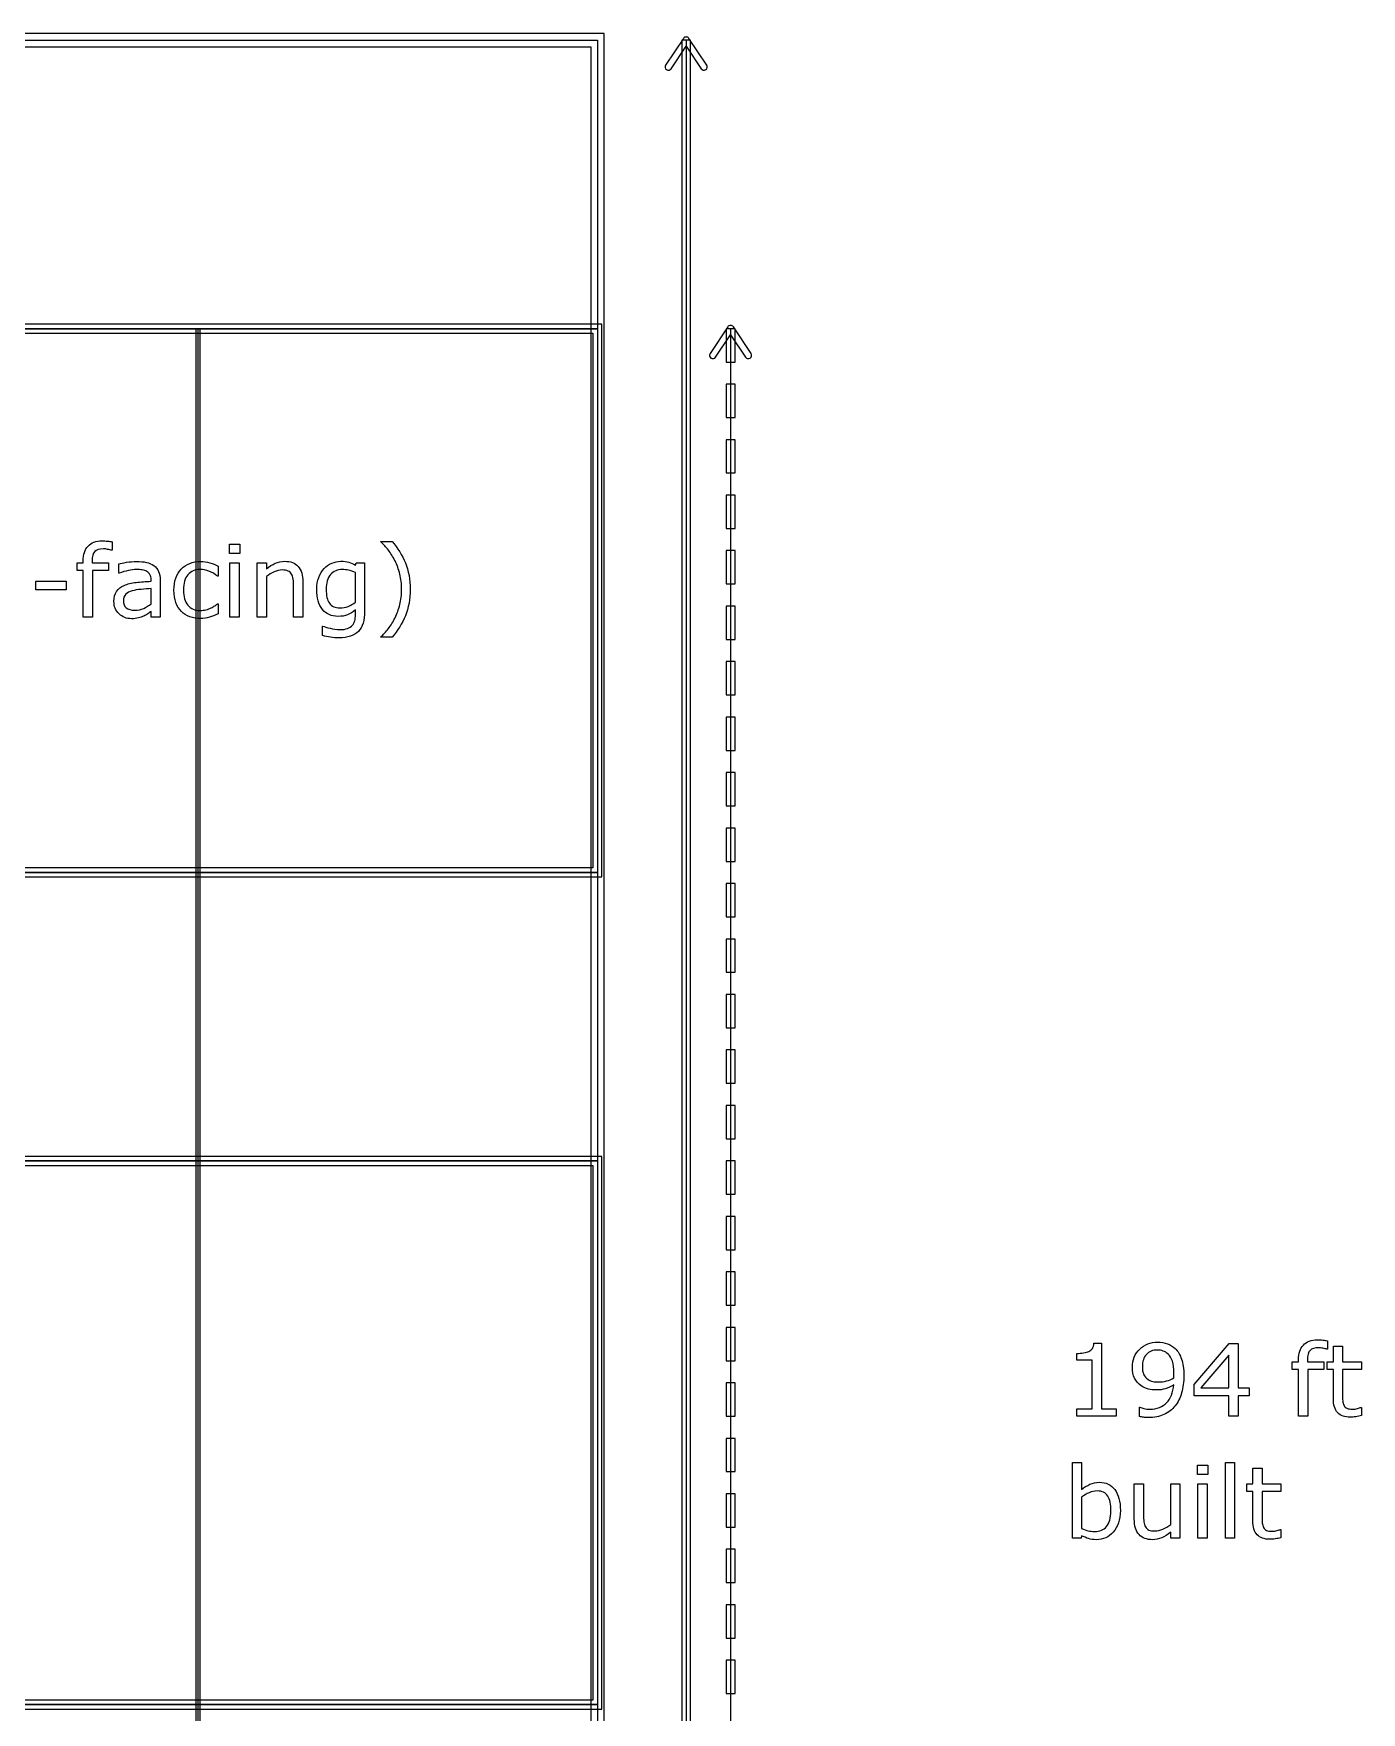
# Model space of a CAD drawing. Extents: x -13 to 750, y 12 to 2314.
# Drawn here: x 217.2 to 336.9, y 1012.2 to 1163.5 of the extents above; entities that cross this region are included whole.
import ezdxf

# ---------------------------------------------------------------- set-up
doc = ezdxf.new("R2010")
doc.units = 0
doc.layers.get('0').update_dxf_attribs({"linetype": 'CONTINUOUS'})

msp = doc.modelspace()

# ---------------------------------------------------------------- linework, layer by layer
at = {"color": 7}
for points in [[(43.400391, 1163.4896), (43.400391, 711.2904), (268.59961, 711.2904), (268.59961, 1163.4896)], [(44, 1162.89), (268, 1162.89), (268, 1136.89), (44, 1136.89)], [(44.599609, 1162.2904), (267.40039, 1162.2904), (267.40039, 712.4896), (44.599609, 712.4896)], [(275.59961, 1162.89), (275.59961, 740.89), (276.40039, 740.89), (276.40039, 1162.89)], [(275.75, 1163.056), (275.75, 1163.056)], [(43.599609, 1137.2904), (43.599609, 1087.4896), (268.40039, 1087.4896), (268.40039, 1137.2904)], [(44, 1136.89), (268, 1136.89), (268, 1087.89), (44, 1087.89)], [(44.400391, 1136.4896), (267.59961, 1136.4896), (267.59961, 1088.2904), (44.400391, 1088.2904)], [(231.80078, 1136.89), (231.80078, 937.89), (232.19922, 937.89), (232.19922, 1136.89)], [(279.59961, 1136.89), (279.59961, 1133.89), (280.40039, 1133.89), (280.40039, 1136.89)], [(279.75, 1137.056), (279.75, 1137.056)], [(279.59961, 1131.89), (279.59961, 1128.89), (280.40039, 1128.89), (280.40039, 1131.89)], [(279.59961, 1126.89), (279.59961, 1123.89), (280.40039, 1123.89), (280.40039, 1126.89)], [(279.59961, 1121.89), (279.59961, 1118.89), (280.40039, 1118.89), (280.40039, 1121.89)], [(235.76514, 1116.6205), (234.8335, 1116.6205), (234.8335, 1117.4774), (235.76514, 1117.4774)], [(279.59961, 1116.89), (279.59961, 1113.89), (280.40039, 1113.89), (280.40039, 1116.89)], [(235.7124, 1110.89), (234.88623, 1110.89), (234.88623, 1115.7987), (235.7124, 1115.7987)], [(220.13379, 1113.3553), (217.3916, 1113.3553), (217.3916, 1114.1507), (220.13379, 1114.1507)], [(246.19775, 1112.2392), (246.19775, 1112.2392)], [(279.59961, 1111.89), (279.59961, 1108.89), (280.40039, 1108.89), (280.40039, 1111.89)], [(279.59961, 1106.89), (279.59961, 1103.89), (280.40039, 1103.89), (280.40039, 1106.89)], [(279.59961, 1101.89), (279.59961, 1098.89), (280.40039, 1098.89), (280.40039, 1101.89)], [(279.59961, 1096.89), (279.59961, 1093.89), (280.40039, 1093.89), (280.40039, 1096.89)], [(279.59961, 1091.89), (279.59961, 1088.89), (280.40039, 1088.89), (280.40039, 1091.89)], [(44, 1087.89), (268, 1087.89), (268, 1061.89), (44, 1061.89)], [(279.59961, 1086.89), (279.59961, 1083.89), (280.40039, 1083.89), (280.40039, 1086.89)], [(279.59961, 1081.89), (279.59961, 1078.89), (280.40039, 1078.89), (280.40039, 1081.89)], [(279.59961, 1076.89), (279.59961, 1073.89), (280.40039, 1073.89), (280.40039, 1076.89)], [(279.59961, 1071.89), (279.59961, 1068.89), (280.40039, 1068.89), (280.40039, 1071.89)], [(279.59961, 1066.89), (279.59961, 1063.89), (280.40039, 1063.89), (280.40039, 1066.89)], [(43.599609, 1062.2904), (43.599609, 1012.4896), (268.40039, 1012.4896), (268.40039, 1062.2904)], [(44, 1061.89), (268, 1061.89), (268, 1012.89), (44, 1012.89)], [(44.400391, 1061.4896), (267.59961, 1061.4896), (267.59961, 1013.2904), (44.400391, 1013.2904)], [(279.59961, 1061.89), (279.59961, 1058.89), (280.40039, 1058.89), (280.40039, 1061.89)], [(279.59961, 1056.89), (279.59961, 1053.89), (280.40039, 1053.89), (280.40039, 1056.89)], [(279.59961, 1051.89), (279.59961, 1048.89), (280.40039, 1048.89), (280.40039, 1051.89)], [(279.59961, 1046.89), (279.59961, 1043.89), (280.40039, 1043.89), (280.40039, 1046.89)], [(326.72998, 1040.7313), (325.75879, 1040.7313), (325.75879, 1038.89), (324.91504, 1038.89), (324.91504, 1040.7313), (321.78174, 1040.7313), (321.78174, 1041.7421), (324.9502, 1045.4335), (325.75879, 1045.4335), (325.75879, 1041.4344), (326.72998, 1041.4344)], [(324.91504, 1041.4344), (324.91504, 1044.3876), (322.37939, 1041.4344)], [(320.85006, 1042.555), (320.85006, 1042.555)], [(279.59961, 1041.89), (279.59961, 1038.89), (280.40039, 1038.89), (280.40039, 1041.89)], [(279.59961, 1036.89), (279.59961, 1033.89), (280.40039, 1033.89), (280.40039, 1036.89)], [(323.00342, 1033.6205), (322.07178, 1033.6205), (322.07178, 1034.4774), (323.00342, 1034.4774)], [(325.42045, 1027.89), (324.59428, 1027.89), (324.59428, 1034.7279), (325.42045, 1034.7279)], [(279.59961, 1031.89), (279.59961, 1028.89), (280.40039, 1028.89), (280.40039, 1031.89)], [(322.95072, 1027.89), (322.12455, 1027.89), (322.12455, 1032.7987), (322.95072, 1032.7987)], [(315.13284, 1030.3817), (315.13284, 1030.3817)], [(279.59961, 1026.89), (279.59961, 1023.89), (280.40039, 1023.89), (280.40039, 1026.89)], [(279.59961, 1021.89), (279.59961, 1018.89), (280.40039, 1018.89), (280.40039, 1021.89)], [(279.59961, 1016.89), (279.59961, 1013.89), (280.40039, 1013.89), (280.40039, 1016.89)], [(44, 1012.89), (268, 1012.89), (268, 986.89), (44, 986.89)]]:
    msp.add_lwpolyline(points, close=True, dxfattribs=at)
for points in [[(275.75, 1163.056), (274.15039, 1160.6556)], [(274.65041, 1160.3236), (276, 1162.349), (277.34961, 1160.3236)], [(276, 1162.89), (276, 740.89)], [(277.84962, 1160.6556), (276.25, 1163.056)], [(232, 1136.89), (232, 937.89)], [(279.75, 1137.056), (278.15039, 1134.6556)], [(278.65041, 1134.3236), (280, 1136.349), (281.34961, 1134.3236)], [(280, 1136.89), (280, 937.89)], [(281.84962, 1134.6556), (280.25, 1137.056)], [(224.26025, 1116.9281), (224.21635, 1116.9281)], [(224.26029, 1117.6838), (224.26025, 1116.9281)], [(248.48291, 1117.684), (248.48291, 1117.728), (249.48926, 1117.728)], [(222.46293, 1115.9657), (222.46293, 1115.7987), (223.95268, 1115.7987), (223.95268, 1115.1044), (222.4893, 1115.1044), (222.4893, 1110.89), (221.66313, 1110.89), (221.66313, 1115.1044), (221.10502, 1115.1044), (221.10502, 1115.7987), (221.66313, 1115.7987), (221.66313, 1115.9613)], [(224.90625, 1114.8539), (224.86235, 1114.8539), (224.86235, 1115.6932)], [(233.81836, 1115.5043), (233.81836, 1114.5858), (233.77436, 1114.5858)], [(238.17329, 1114.5547), (238.17329, 1110.89), (237.34712, 1110.89), (237.34712, 1115.7987), (238.17329, 1115.7987), (238.17329, 1115.2538)], [(246.19779, 1115.5876), (246.25049, 1115.7985), (247.02393, 1115.7985), (247.02393, 1111.4481)], [(227.77588, 1114.1335), (227.77588, 1114.2609)], [(228.59771, 1114.2208), (228.59766, 1110.89)], [(241.45166, 1110.89), (240.62549, 1110.89), (240.62549, 1113.6849)], [(241.45161, 1114.076), (241.45166, 1110.89)], [(246.19775, 1112.2391), (246.19775, 1114.9154)], [(227.77588, 1112.0985), (227.77588, 1113.4652)], [(227.77588, 1112.0984), (227.77588, 1112.0985)], [(233.77436, 1112.1073), (233.81836, 1112.1073), (233.81836, 1111.1976)], [(251.12842, 1113.4038), (251.12842, 1113.4037)], [(228.59766, 1110.89), (227.77588, 1110.89), (227.77588, 1111.4129)], [(246.19779, 1111.1096), (246.19779, 1111.5579)], [(243.21826, 1109.242), (243.21826, 1110.0857), (243.26226, 1110.0857)], [(249.48926, 1109.0795), (248.48291, 1109.0795), (248.48291, 1109.1235)], [(333.78324, 1045.6838), (333.7832, 1044.9281)], [(314.76367, 1038.89), (311.22168, 1038.89), (311.22168, 1039.558), (312.58398, 1039.558), (312.58398, 1043.9437), (311.22168, 1043.9437), (311.22168, 1044.5414)], [(312.74658, 1045.4555), (313.42773, 1045.4555), (313.42773, 1039.5581), (314.76367, 1039.5581), (314.76367, 1038.89)], [(333.7832, 1044.9281), (333.7393, 1044.9281)], [(334.32373, 1040.4936), (334.32373, 1043.104), (333.76562, 1043.104), (333.76562, 1043.7983), (334.32373, 1043.7983), (334.32373, 1045.2089), (335.1499, 1045.2089), (335.1499, 1043.7983), (336.85498, 1043.7983), (336.85498, 1043.104), (335.1499, 1043.104), (335.1499, 1040.8671)], [(319.96282, 1042.7437), (319.9624, 1042.744)], [(331.98588, 1043.9657), (331.98588, 1043.7987), (333.47563, 1043.7987), (333.47563, 1043.1044), (332.01225, 1043.1044), (332.01225, 1038.89), (331.18608, 1038.89), (331.18608, 1043.1044), (330.62797, 1043.1044), (330.62797, 1043.7987), (331.18608, 1043.7987), (331.18608, 1043.9613)], [(316.85547, 1038.8636), (316.85547, 1039.703), (316.89937, 1039.703)], [(336.81106, 1039.6762), (336.85496, 1039.6762), (336.85498, 1038.9339)], [(311.63916, 1028.1185), (311.58646, 1027.89), (310.81302, 1027.89), (310.81302, 1034.7279), (311.63919, 1034.7279), (311.63919, 1032.2845)], [(327.07279, 1029.4937), (327.07279, 1032.1041), (326.51469, 1032.1041), (326.51469, 1032.7984), (327.07279, 1032.7984), (327.07279, 1034.209), (327.89897, 1034.209), (327.89897, 1032.7984), (329.60404, 1032.7984), (329.60404, 1032.1041), (327.89897, 1032.1041), (327.89897, 1029.8672)], [(316.38525, 1029.6127), (316.38525, 1032.7987), (317.21143, 1032.7987), (317.21143, 1030.0038)], [(319.66352, 1029.1336), (319.66352, 1032.7986), (320.4897, 1032.7986), (320.48975, 1027.89)], [(311.63916, 1031.5902), (311.63916, 1028.7777)], [(314.28027, 1030.3593), (314.28027, 1030.3597)], [(320.48975, 1027.89), (319.66357, 1027.89), (319.66357, 1028.4349)], [(329.56013, 1028.6763), (329.60403, 1028.6763), (329.60404, 1027.934)]]:
    msp.add_lwpolyline(points, dxfattribs=at)
for points in [[(276, 1163.190144), (275.899454, 1163.190144), (275.805592, 1163.13978), (275.75, 1163.056)], [(276.25, 1163.056), (276.194408, 1163.13978), (276.100546, 1163.190144), (276, 1163.190144)], [(274.15039, 1160.6556), (274.106339, 1160.589303), (274.090441, 1160.508218), (274.106196, 1160.430195)], [(277.893814, 1160.430195), (277.909569, 1160.508218), (277.893671, 1160.589303), (277.84962, 1160.6556)], [(274.106196, 1160.430195), (274.12195, 1160.352173), (274.168066, 1160.28361), (274.23439, 1160.2396)], [(274.23439, 1160.2396), (274.300688, 1160.195543), (274.381778, 1160.179641), (274.459806, 1160.195396)], [(274.459806, 1160.195396), (274.537833, 1160.211151), (274.6064, 1160.25727), (274.65041, 1160.3236)], [(277.34961, 1160.3236), (277.39362, 1160.257273), (277.462185, 1160.211155), (277.54021, 1160.195401)], [(277.54021, 1160.195401), (277.618235, 1160.179646), (277.699322, 1160.195546), (277.76562, 1160.2396)], [(277.76562, 1160.2396), (277.831944, 1160.28361), (277.87806, 1160.352173), (277.893814, 1160.430195)], [(280, 1137.190144), (279.899454, 1137.190144), (279.805592, 1137.13978), (279.75, 1137.056)], [(280.25, 1137.056), (280.194408, 1137.13978), (280.100546, 1137.190144), (280, 1137.190144)], [(278.15039, 1134.6556), (278.106339, 1134.589303), (278.090441, 1134.508218), (278.106196, 1134.430195)], [(278.106196, 1134.430195), (278.12195, 1134.352173), (278.168066, 1134.28361), (278.23439, 1134.2396)], [(278.23439, 1134.2396), (278.300688, 1134.195543), (278.381778, 1134.179641), (278.459806, 1134.195396)], [(278.459806, 1134.195396), (278.537833, 1134.211151), (278.6064, 1134.25727), (278.65041, 1134.3236)], [(281.34961, 1134.3236), (281.39362, 1134.257273), (281.462185, 1134.211155), (281.54021, 1134.195401)], [(281.54021, 1134.195401), (281.618235, 1134.179646), (281.699322, 1134.195546), (281.76562, 1134.2396)], [(281.76562, 1134.2396), (281.831944, 1134.28361), (281.87806, 1134.352173), (281.893814, 1134.430195)], [(281.893814, 1134.430195), (281.909569, 1134.508218), (281.893671, 1134.589303), (281.84962, 1134.6556)], [(221.66313, 1115.9613), (221.66313, 1116.5443), (221.808147, 1116.991067), (222.09818, 1117.3016)], [(222.09818, 1117.3016), (222.38822, 1117.615067), (222.807167, 1117.7718), (223.35502, 1117.7718)], [(222.70024, 1116.8138), (222.542033, 1116.658533), (222.46293, 1116.375833), (222.46293, 1115.9657)], [(223.47367, 1117.0511), (223.119177, 1117.0511), (222.861367, 1116.972), (222.70024, 1116.8138)], [(223.35502, 1117.7718), (223.539593, 1117.7718), (223.70512, 1117.763133), (223.8516, 1117.7458)], [(223.86039, 1117.0071), (223.713903, 1117.036433), (223.584997, 1117.0511), (223.47367, 1117.0511)], [(223.8516, 1117.7458), (224.001013, 1117.728467), (224.137243, 1117.7078), (224.26029, 1117.6838)], [(224.21635, 1116.9281), (224.12553, 1116.954767), (224.006877, 1116.9811), (223.86039, 1117.0071)], [(249.15967, 1116.9414), (248.945803, 1117.2226), (248.720217, 1117.470133), (248.48291, 1117.684)], [(249.76172, 1115.9658), (249.577147, 1116.337867), (249.376463, 1116.663067), (249.15967, 1116.9414)], [(249.48926, 1117.728), (250.007813, 1117.133267), (250.410643, 1116.484333), (250.69775, 1115.7812)], [(224.86235, 1115.6932), (225.023483, 1115.7372), (225.256397, 1115.785533), (225.56109, 1115.8382)], [(225.73242, 1115.1), (225.46582, 1115.044667), (225.19043, 1114.962633), (224.90625, 1114.8539)], [(225.56109, 1115.8382), (225.865777, 1115.890867), (226.166067, 1115.9172), (226.46196, 1115.9172)], [(226.45752, 1115.188), (226.24072, 1115.188), (225.99902, 1115.158667), (225.73242, 1115.1)], [(226.97168, 1115.153), (226.80762, 1115.176333), (226.636233, 1115.188), (226.45752, 1115.188)], [(226.46196, 1115.9172), (226.807667, 1115.9172), (227.10796, 1115.887867), (227.36284, 1115.8292)], [(227.39355, 1115.0168), (227.276363, 1115.084133), (227.13574, 1115.129533), (226.97168, 1115.153)], [(227.36284, 1115.8292), (227.620653, 1115.773867), (227.84331, 1115.677167), (228.03081, 1115.5391)], [(228.03081, 1115.5391), (228.215383, 1115.404367), (228.35601, 1115.230067), (228.45269, 1115.0162)], [(229.83691, 1113.3378), (229.83691, 1114.140533), (230.056637, 1114.7704), (230.49609, 1115.2274)], [(230.49609, 1115.2274), (230.938477, 1115.6844), (231.521487, 1115.9129), (232.24512, 1115.9129)], [(232.20991, 1115.1966), (231.741163, 1115.1966), (231.370557, 1115.0384), (231.09809, 1114.722)], [(232.99214, 1115.0384), (232.72554, 1115.143867), (232.464797, 1115.1966), (232.20991, 1115.1966)], [(232.24512, 1115.9129), (232.526367, 1115.9129), (232.801757, 1115.873367), (233.07129, 1115.7943)], [(233.07129, 1115.7943), (233.34375, 1115.715167), (233.592773, 1115.6185), (233.81836, 1115.5043)], [(238.17329, 1115.2538), (238.431103, 1115.467667), (238.697703, 1115.634633), (238.97309, 1115.7547)], [(239.58833, 1115.148), (239.362743, 1115.148), (239.126903, 1115.092333), (238.88081, 1114.981)], [(238.97309, 1115.7547), (239.248483, 1115.874833), (239.5312, 1115.9349), (239.82124, 1115.9349)], [(240.12446, 1115.056), (239.986767, 1115.117333), (239.808057, 1115.148), (239.58833, 1115.148)], [(239.82124, 1115.9349), (240.351513, 1115.9349), (240.75581, 1115.775233), (241.03413, 1115.4559)], [(241.03413, 1115.4559), (241.31245, 1115.136567), (241.45161, 1114.6766), (241.45161, 1114.076)], [(242.87992, 1114.4802), (243.00004, 1114.787867), (243.16264, 1115.053), (243.36772, 1115.2756)], [(243.36772, 1115.2756), (243.558147, 1115.483667), (243.78959, 1115.6448), (244.06205, 1115.759)], [(245.02002, 1115.1923), (244.56592, 1115.1923), (244.208497, 1115.039967), (243.94775, 1114.7353)], [(244.06205, 1115.759), (244.33451, 1115.8762), (244.605507, 1115.9348), (244.87504, 1115.9348)], [(244.87504, 1115.9348), (245.15922, 1115.9348), (245.396523, 1115.905467), (245.58695, 1115.8468)], [(245.58252, 1115.1263), (245.39502, 1115.1703), (245.20752, 1115.1923), (245.02002, 1115.1923)], [(246.19775, 1114.9154), (245.978023, 1115.015), (245.772947, 1115.0853), (245.58252, 1115.1263)], [(245.58695, 1115.8468), (245.78031, 1115.7908), (245.983923, 1115.7044), (246.19779, 1115.5876)], [(250.19238, 1114.7749), (250.083987, 1115.2085), (249.940433, 1115.605467), (249.76172, 1115.9658)], [(250.69775, 1115.7812), (250.984863, 1115.078067), (251.12842, 1114.2856), (251.12842, 1113.4038)], [(224.66455, 1113.215), (224.825683, 1113.446467), (225.0542, 1113.6281), (225.3501, 1113.7599)], [(225.3501, 1113.7599), (225.648927, 1113.891767), (226.007813, 1113.981133), (226.42676, 1114.028)], [(226.42676, 1114.028), (226.845707, 1114.074667), (227.295413, 1114.109833), (227.77588, 1114.1335)], [(227.6748, 1114.7267), (227.610333, 1114.849767), (227.516583, 1114.946467), (227.39355, 1115.0168)], [(227.77588, 1114.2609), (227.77588, 1114.448433), (227.742187, 1114.6037), (227.6748, 1114.7267)], [(228.45269, 1115.0162), (228.54937, 1114.802333), (228.59771, 1114.5372), (228.59771, 1114.2208)], [(231.09809, 1114.722), (230.828563, 1114.408533), (230.6938, 1113.947133), (230.6938, 1113.3378)], [(233.77436, 1114.5858), (233.522407, 1114.782067), (233.261667, 1114.932933), (232.99214, 1115.0384)], [(238.88081, 1114.981), (238.634717, 1114.869667), (238.398877, 1114.727567), (238.17329, 1114.5547)], [(240.44087, 1114.7836), (240.367623, 1114.9066), (240.262153, 1114.9974), (240.12446, 1115.056)], [(240.58589, 1114.3177), (240.559557, 1114.516967), (240.511217, 1114.672267), (240.44087, 1114.7836)], [(240.62549, 1113.6849), (240.62549, 1113.9105), (240.61229, 1114.121433), (240.58589, 1114.3177)], [(242.70414, 1113.3904), (242.70414, 1113.812267), (242.762733, 1114.175533), (242.87992, 1114.4802)], [(243.94775, 1114.7353), (243.68701, 1114.430633), (243.55664, 1113.988267), (243.55664, 1113.4082)], [(250.35498, 1113.4038), (250.35498, 1113.884267), (250.30078, 1114.3413), (250.19238, 1114.7749)], [(224.42725, 1112.3141), (224.42725, 1112.686167), (224.50635, 1112.986467), (224.66455, 1113.215)], [(224.88867, 1111.1935), (224.581057, 1111.4865), (224.42725, 1111.860033), (224.42725, 1112.3141)], [(225.49951, 1112.9553), (225.35303, 1112.8147), (225.27979, 1112.6199), (225.27979, 1112.3709)], [(225.27979, 1112.3709), (225.27979, 1112.089633), (225.36475, 1111.8772), (225.53467, 1111.7336)], [(226.0752, 1113.2717), (225.837893, 1113.204367), (225.645997, 1113.0989), (225.49951, 1112.9553)], [(226.88379, 1113.3992), (226.543943, 1113.369867), (226.274413, 1113.327367), (226.0752, 1113.2717)], [(227.77588, 1113.4652), (227.523927, 1113.450533), (227.226563, 1113.428533), (226.88379, 1113.3992)], [(227.10791, 1111.6897), (227.348143, 1111.803967), (227.5708, 1111.9402), (227.77588, 1112.0984)], [(230.0127, 1112.2084), (229.895507, 1112.530667), (229.83691, 1112.907133), (229.83691, 1113.3378)], [(230.50928, 1111.4086), (230.295413, 1111.619533), (230.129887, 1111.886133), (230.0127, 1112.2084)], [(230.6938, 1113.3378), (230.6938, 1112.746), (230.825637, 1112.290433), (231.08931, 1111.9711)], [(233.52388, 1111.9271), (233.629347, 1111.997433), (233.71284, 1112.0575), (233.77436, 1112.1073)], [(243.2183, 1111.5974), (242.875527, 1112.0222), (242.70414, 1112.619867), (242.70414, 1113.3904)], [(243.55664, 1113.4082), (243.55664, 1112.8574), (243.65332, 1112.4399), (243.84668, 1112.1557)], [(243.84668, 1112.1557), (244.04004, 1111.871567), (244.36084, 1111.7295), (244.80908, 1111.7295)], [(245.52979, 1111.8657), (245.77295, 1111.959433), (245.995603, 1112.083933), (246.19775, 1112.2392)], [(250.19238, 1112.0283), (250.30078, 1112.4443), (250.35498, 1112.9028), (250.35498, 1113.4038)], [(251.12842, 1113.4037), (251.12842, 1112.521833), (250.984863, 1111.729333), (250.69775, 1111.0262)], [(226.01367, 1110.7541), (225.57129, 1110.7541), (225.19629, 1110.900567), (224.88867, 1111.1935)], [(225.53467, 1111.7336), (225.70459, 1111.593), (225.963867, 1111.5227), (226.3125, 1111.5227)], [(226.64209, 1110.8241), (226.463377, 1110.777433), (226.253903, 1110.7541), (226.01367, 1110.7541)], [(226.3125, 1111.5227), (226.60254, 1111.5227), (226.867677, 1111.578367), (227.10791, 1111.6897)], [(227.1167, 1110.9911), (226.979007, 1110.9237), (226.820803, 1110.868033), (226.64209, 1110.8241)], [(227.47705, 1111.202), (227.354003, 1111.114133), (227.233887, 1111.043833), (227.1167, 1110.9911)], [(227.77588, 1111.4129), (227.70264, 1111.3629), (227.60303, 1111.2926), (227.47705, 1111.202)], [(231.26953, 1110.9339), (230.97363, 1111.039367), (230.720213, 1111.1976), (230.50928, 1111.4086)], [(231.08931, 1111.9711), (231.35591, 1111.654633), (231.729443, 1111.4964), (232.20991, 1111.4964)], [(232.24512, 1110.7801), (231.890627, 1110.7801), (231.56543, 1110.831367), (231.26953, 1110.9339)], [(232.20991, 1111.4964), (232.376903, 1111.4964), (232.546827, 1111.5184), (232.71968, 1111.5624)], [(233.03174, 1110.89), (232.785647, 1110.816733), (232.52344, 1110.7801), (232.24512, 1110.7801)], [(232.71968, 1111.5624), (232.892527, 1111.6064), (233.0478, 1111.6635), (233.1855, 1111.7337)], [(233.81836, 1111.1976), (233.542967, 1111.0658), (233.28076, 1110.963267), (233.03174, 1110.89)], [(233.1855, 1111.7337), (233.305613, 1111.795033), (233.418407, 1111.8595), (233.52388, 1111.9271)], [(244.61576, 1110.9646), (244.029827, 1110.9646), (243.564007, 1111.175533), (243.2183, 1111.5974)], [(245.48149, 1111.1096), (245.255903, 1111.012933), (244.967327, 1110.9646), (244.61576, 1110.9646)], [(244.80908, 1111.7295), (245.049313, 1111.7295), (245.28955, 1111.7749), (245.52979, 1111.8657)], [(246.19779, 1111.5579), (245.94877, 1111.358633), (245.710003, 1111.2092), (245.48149, 1111.1096)], [(245.91216, 1110.156), (246.0147, 1110.270267), (246.087943, 1110.407967), (246.13189, 1110.5691)], [(246.13189, 1110.5691), (246.175823, 1110.730233), (246.19779, 1110.9104), (246.19779, 1111.1096)], [(247.02393, 1111.4481), (247.02393, 1110.6161), (246.834963, 1110.005267), (246.45703, 1109.6156)], [(249.15967, 1109.8662), (249.388183, 1110.1562), (249.588867, 1110.4814), (249.76172, 1110.8418)], [(250.69775, 1111.0262), (250.410643, 1110.323067), (250.007813, 1109.674167), (249.48926, 1109.0795)], [(249.76172, 1110.8418), (249.94336, 1111.2168), (250.086913, 1111.6123), (250.19238, 1112.0283)], [(243.94775, 1109.0881), (243.701657, 1109.123433), (243.458493, 1109.174733), (243.21826, 1109.242)], [(243.26226, 1110.0857), (243.397027, 1110.033033), (243.610893, 1109.968567), (243.90386, 1109.8923)], [(243.90386, 1109.8923), (244.196827, 1109.813233), (244.489793, 1109.7737), (244.78276, 1109.7737)], [(244.7124, 1109.0311), (244.45166, 1109.0311), (244.196777, 1109.0501), (243.94775, 1109.0881)], [(246.45703, 1109.6156), (246.079103, 1109.225933), (245.49756, 1109.0311), (244.7124, 1109.0311)], [(244.78276, 1109.7737), (245.064013, 1109.7737), (245.296927, 1109.8074), (245.4815, 1109.8748)], [(245.4815, 1109.8748), (245.666067, 1109.942133), (245.80962, 1110.035867), (245.91216, 1110.156)], [(248.48291, 1109.1235), (248.708497, 1109.325633), (248.934083, 1109.5732), (249.15967, 1109.8662)], [(316.8774, 1044.9369), (317.316853, 1045.355833), (317.852987, 1045.5653), (318.4858, 1045.5653)], [(318.4858, 1045.5653), (318.802207, 1045.5653), (319.095177, 1045.5155), (319.36471, 1045.4159)], [(331.62113, 1045.3016), (331.91117, 1045.615067), (332.330117, 1045.7718), (332.87797, 1045.7718)], [(332.87797, 1045.7718), (333.062543, 1045.7718), (333.22807, 1045.763133), (333.37455, 1045.7458)], [(333.37455, 1045.7458), (333.523963, 1045.728467), (333.660193, 1045.7078), (333.78324, 1045.6838)], [(311.22168, 1044.5414), (311.406253, 1044.5414), (311.604007, 1044.556067), (311.81494, 1044.5854)], [(311.81494, 1044.5854), (312.02588, 1044.6174), (312.18555, 1044.6628), (312.29395, 1044.7216)], [(312.29395, 1044.7216), (312.42871, 1044.794867), (312.534177, 1044.887167), (312.61035, 1044.9985)], [(312.61035, 1044.9985), (312.68945, 1045.112767), (312.73486, 1045.2651), (312.74658, 1045.4555)], [(316.21822, 1043.3065), (316.21822, 1043.9745), (316.437947, 1044.517967), (316.8774, 1044.9369)], [(317.4751, 1044.4536), (317.231933, 1044.189933), (317.11035, 1043.819333), (317.11035, 1043.3418)], [(318.47705, 1044.8491), (318.055177, 1044.8491), (317.721193, 1044.717267), (317.4751, 1044.4536)], [(318.99121, 1044.7611), (318.83301, 1044.819767), (318.661623, 1044.8491), (318.47705, 1044.8491)], [(319.43506, 1044.4798), (319.297367, 1044.611667), (319.149417, 1044.705433), (318.99121, 1044.7611)], [(319.36471, 1045.4159), (319.634237, 1045.319233), (319.870077, 1045.172733), (320.07223, 1044.9764)], [(319.82178, 1043.8382), (319.728027, 1044.1136), (319.59912, 1044.327467), (319.43506, 1044.4798)], [(320.07223, 1044.9764), (320.32125, 1044.733267), (320.513143, 1044.4198), (320.64791, 1044.036)], [(320.64791, 1044.036), (320.782677, 1043.655133), (320.85006, 1043.161467), (320.85006, 1042.555)], [(331.18608, 1043.9613), (331.18608, 1044.5443), (331.331097, 1044.991067), (331.62113, 1045.3016)], [(332.22318, 1044.8138), (332.06498, 1044.658533), (331.98588, 1044.375833), (331.98588, 1043.9657)], [(332.99662, 1045.0511), (332.642127, 1045.0511), (332.384313, 1044.972), (332.22318, 1044.8138)], [(333.38334, 1045.0071), (333.236853, 1045.036433), (333.107947, 1045.0511), (332.99662, 1045.0511)], [(333.7393, 1044.9281), (333.64848, 1044.954767), (333.529827, 1044.9811), (333.38334, 1045.0071)], [(316.41158, 1042.3177), (316.282673, 1042.5931), (316.21822, 1042.9227), (316.21822, 1043.3065)], [(317.11035, 1043.3418), (317.11035, 1043.063467), (317.1499, 1042.8364), (317.229, 1042.6606)], [(317.229, 1042.6606), (317.308107, 1042.4848), (317.44141, 1042.331), (317.62891, 1042.1992)], [(319.9624, 1042.744), (319.9624, 1043.198133), (319.915527, 1043.562867), (319.82178, 1043.8382)], [(319.94482, 1042.3306), (319.947487, 1042.391933), (319.950487, 1042.452), (319.95382, 1042.5108)], [(319.95382, 1042.5108), (319.95982, 1042.572133), (319.96282, 1042.649767), (319.96282, 1042.7437)], [(320.8501, 1042.555), (320.8501, 1041.983733), (320.78418, 1041.4652), (320.65234, 1040.9994)], [(316.99605, 1041.6366), (316.738237, 1041.815267), (316.543413, 1042.0423), (316.41158, 1042.3177)], [(317.65084, 1041.329), (317.43404, 1041.381667), (317.215777, 1041.4842), (316.99605, 1041.6366)], [(317.62891, 1042.1992), (317.760743, 1042.1084), (317.90576, 1042.046867), (318.06396, 1042.0146)], [(318.38473, 1041.25), (318.115197, 1041.25), (317.870567, 1041.276333), (317.65084, 1041.329)], [(318.06396, 1042.0146), (318.222167, 1041.985267), (318.39795, 1041.9706), (318.59131, 1041.9706)], [(319.17135, 1041.3554), (318.931117, 1041.285133), (318.66891, 1041.25), (318.38473, 1041.25)], [(318.59131, 1041.9706), (318.819823, 1041.9706), (319.051267, 1042.001267), (319.28564, 1042.0626)], [(319.94039, 1041.707), (319.66793, 1041.542933), (319.411583, 1041.425733), (319.17135, 1041.3554)], [(319.28564, 1042.0626), (319.52002, 1042.123933), (319.739747, 1042.213267), (319.94482, 1042.3306)], [(319.29879, 1040.0986), (319.66793, 1040.488267), (319.881797, 1041.0244), (319.94039, 1041.707)], [(320.65234, 1040.9994), (320.523433, 1040.533533), (320.327147, 1040.136567), (320.06348, 1039.8085)], [(316.89937, 1039.703), (316.984337, 1039.659), (317.104457, 1039.6165), (317.25973, 1039.5755)], [(317.25973, 1039.5755), (317.415003, 1039.5375), (317.587853, 1039.5185), (317.77828, 1039.5185)], [(317.77828, 1039.5185), (318.42574, 1039.5185), (318.932577, 1039.711867), (319.29879, 1040.0986)], [(320.06348, 1039.8085), (319.796873, 1039.4745), (319.462887, 1039.216667), (319.06152, 1039.035)], [(334.71484, 1039.1972), (334.4541, 1039.466733), (334.32373, 1039.898867), (334.32373, 1040.4936)], [(335.1499, 1040.8671), (335.1499, 1040.6093), (335.155767, 1040.407167), (335.1675, 1040.2607)], [(335.1675, 1040.2607), (335.179233, 1040.117167), (335.22025, 1039.9824), (335.29055, 1039.8564)], [(335.29055, 1039.8564), (335.355017, 1039.7392), (335.442907, 1039.652767), (335.55422, 1039.5971)], [(335.55422, 1039.5971), (335.66848, 1039.544433), (335.84133, 1039.5181), (336.07277, 1039.5181)], [(336.07277, 1039.5181), (336.207537, 1039.5181), (336.348163, 1039.5371), (336.49465, 1039.5751)], [(336.49465, 1039.5751), (336.641137, 1039.616433), (336.746607, 1039.650133), (336.81106, 1039.6762)], [(317.21582, 1038.7886), (317.081053, 1038.803267), (316.960937, 1038.828267), (316.85547, 1038.8636)], [(317.64648, 1038.7626), (317.49414, 1038.7626), (317.350587, 1038.771267), (317.21582, 1038.7886)], [(319.06152, 1039.035), (318.660153, 1038.8534), (318.188473, 1038.7626), (317.64648, 1038.7626)], [(335.85742, 1038.7929), (335.356447, 1038.7929), (334.975587, 1038.927667), (334.71484, 1039.1972)], [(336.34521, 1038.8329), (336.16357, 1038.806233), (336.000973, 1038.7929), (335.85742, 1038.7929)], [(336.85498, 1038.9339), (336.699707, 1038.893233), (336.529783, 1038.859567), (336.34521, 1038.8329)], [(312.32471, 1031.9901), (312.078617, 1031.887567), (311.8501, 1031.754267), (311.63916, 1031.5902)], [(311.63919, 1032.2845), (311.870637, 1032.474967), (312.11673, 1032.630267), (312.37747, 1032.7504)], [(313.0542, 1032.1483), (312.813967, 1032.1483), (312.570803, 1032.095567), (312.32471, 1031.9901)], [(312.37747, 1032.7504), (312.63821, 1032.8734), (312.93118, 1032.9349), (313.25638, 1032.9349)], [(313.99023, 1031.6913), (313.796877, 1031.995967), (313.484867, 1032.1483), (313.0542, 1032.1483)], [(313.25638, 1032.9349), (313.836453, 1032.9349), (314.293483, 1032.712267), (314.62747, 1032.267)], [(314.62747, 1032.267), (314.964383, 1031.821667), (315.13284, 1031.193233), (315.13284, 1030.3817)], [(313.88916, 1028.9443), (314.1499, 1029.246033), (314.28027, 1029.7177), (314.28027, 1030.3593)], [(314.28027, 1030.3597), (314.28027, 1030.945633), (314.18359, 1031.3895), (313.99023, 1031.6913)], [(315.13281, 1030.3817), (315.13281, 1029.971567), (315.074217, 1029.602433), (314.95703, 1029.2743)], [(312.81689, 1028.496), (313.273923, 1028.496), (313.631347, 1028.645433), (313.88916, 1028.9443)], [(314.95703, 1029.2743), (314.84277, 1028.946167), (314.687497, 1028.670767), (314.49121, 1028.4481)], [(316.81592, 1028.224), (316.528807, 1028.5404), (316.38525, 1029.0033), (316.38525, 1029.6127)], [(317.21143, 1030.0038), (317.21143, 1029.754733), (317.22313, 1029.540867), (317.24653, 1029.3622)], [(317.24653, 1029.3622), (317.269997, 1029.1864), (317.319803, 1029.0355), (317.39595, 1028.9095)], [(317.39595, 1028.9095), (317.47505, 1028.780633), (317.577587, 1028.6869), (317.70356, 1028.6283)], [(318.95161, 1028.7073), (319.20649, 1028.818633), (319.443793, 1028.960733), (319.66352, 1029.1336)], [(327.46391, 1028.1973), (327.203163, 1028.466833), (327.07279, 1028.898967), (327.07279, 1029.4937)], [(327.89897, 1029.8672), (327.89897, 1029.6094), (327.904837, 1029.407267), (327.91657, 1029.2608)], [(327.91657, 1029.2608), (327.928303, 1029.117267), (327.96932, 1028.9825), (328.03962, 1028.8565)], [(328.03962, 1028.8565), (328.104087, 1028.7393), (328.191977, 1028.652867), (328.30329, 1028.5972)], [(311.63916, 1028.7777), (311.873533, 1028.672233), (312.074217, 1028.599), (312.24121, 1028.558)], [(312.25439, 1027.8548), (312.046383, 1027.919467), (311.841307, 1028.007367), (311.63916, 1028.1185)], [(312.24121, 1028.558), (312.41113, 1028.516667), (312.603023, 1028.496), (312.81689, 1028.496)], [(312.98389, 1027.7538), (312.70557, 1027.7538), (312.462403, 1027.787467), (312.25439, 1027.8548)], [(313.80566, 1027.9252), (313.55664, 1027.810933), (313.282717, 1027.7538), (312.98389, 1027.7538)], [(314.49121, 1028.4481), (314.283203, 1028.216633), (314.054687, 1028.042333), (313.80566, 1027.9252)], [(318.02002, 1027.7538), (317.504393, 1027.7538), (317.103027, 1027.910533), (316.81592, 1028.224)], [(317.70356, 1028.6283), (317.82954, 1028.569633), (318.012647, 1028.5403), (318.25288, 1028.5403)], [(318.86377, 1027.9296), (318.60889, 1027.8124), (318.32764, 1027.7538), (318.02002, 1027.7538)], [(318.25288, 1028.5403), (318.466747, 1028.5403), (318.699657, 1028.595967), (318.95161, 1028.7073)], [(319.66357, 1028.4349), (319.38525, 1028.215167), (319.11865, 1028.046733), (318.86377, 1027.9296)], [(328.60649, 1027.793), (328.10551, 1027.793), (327.72465, 1027.927767), (327.46391, 1028.1973)], [(328.30329, 1028.5972), (328.41755, 1028.544533), (328.590403, 1028.5182), (328.82185, 1028.5182)], [(329.09428, 1027.833), (328.91264, 1027.806333), (328.750043, 1027.793), (328.60649, 1027.793)], [(328.82185, 1028.5182), (328.956617, 1028.5182), (329.09724, 1028.5372), (329.24372, 1028.5752)], [(329.60404, 1027.934), (329.448767, 1027.893333), (329.278847, 1027.859667), (329.09428, 1027.833)], [(329.24372, 1028.5752), (329.390207, 1028.616533), (329.495677, 1028.650233), (329.56013, 1028.6763)]]:
    msp.add_open_spline(points, degree=3, dxfattribs=at)

doc.saveas('drawing.dxf')
